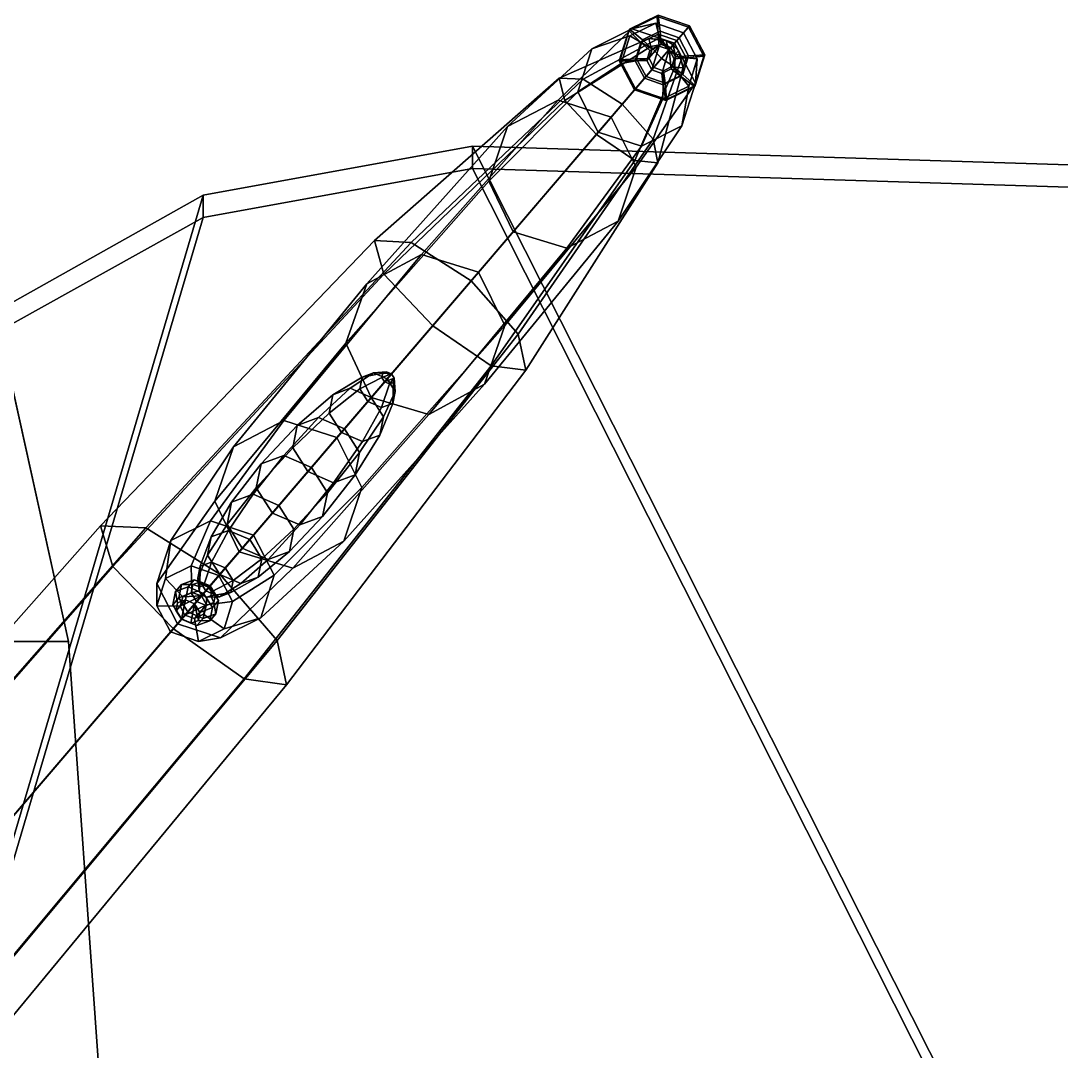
# Model space of a CAD drawing. Header units: metres. Extents: x -10 to 10, y -2.5 to 10.2.
# Drawn here: x 0.736 to 1.554, y -0.053 to 0.758 of the extents above; entities that cross this region are included whole.
import ezdxf

# ---------------------------------------------------------------- set-up
doc = ezdxf.new("R2010")
doc.units = ezdxf.units.M
for name, color, linetype in [('LEG$F', 19, 'CONTINUOUS'), ('THORAX', 15, 'CONTINUOUS'), ('WINGFRNT', 16, 'CONTINUOUS')]:
    doc.layers.add(name, color=color, linetype=linetype)

msp = doc.modelspace()

# ---------------------------------------------------------------- linework, layer by layer
at = {"layer": 'LEG$F', "color": 19}
for points in [[(1.2372, 0.762111, -0.792219), (1.21466, 0.751095, -0.793553), (1.21391, 0.75022, -0.771452), (1.23645, 0.761236, -0.770117)], [(1.23645, 0.761236, -0.770117), (1.21391, 0.75022, -0.771452), (1.22355, 0.740712, -0.754898), (1.23713, 0.747355, -0.754095)], [(1.23861, 0.749467, -0.811097), (1.22478, 0.742703, -0.811929), (1.21466, 0.751095, -0.793553), (1.2372, 0.762111, -0.792219)], [(1.26165, 0.753716, -0.791679), (1.2372, 0.762111, -0.792219), (1.23645, 0.761236, -0.770117), (1.26091, 0.752849, -0.769563)], [(1.26091, 0.752849, -0.769563), (1.23645, 0.761236, -0.770117), (1.23713, 0.747355, -0.754095), (1.25188, 0.742297, -0.753759)], [(1.2536, 0.744308, -0.810785), (1.23861, 0.749467, -0.811097), (1.2372, 0.762111, -0.792219), (1.26165, 0.753716, -0.791679)], [(1.18485, 0.735718, -0.975867), (1.21493, 0.745942, -0.864969), (1.23518, 0.755892, -0.863624), (1.21633, 0.751479, -0.972915)], [(1.21493, 0.745942, -0.864969), (1.23234, 0.735725, -0.820302), (1.23936, 0.73917, -0.819854), (1.23518, 0.755892, -0.863624)], [(1.21633, 0.751479, -0.972915), (1.23518, 0.755892, -0.863624), (1.25708, 0.748376, -0.863134), (1.25004, 0.74015, -0.971858)], [(1.23518, 0.755892, -0.863624), (1.23936, 0.73917, -0.819854), (1.24696, 0.736551, -0.819702), (1.25708, 0.748376, -0.863134)], [(1.26101, 0.73029, -0.811097), (1.2536, 0.744308, -0.810785), (1.26165, 0.753716, -0.791679), (1.27372, 0.73085, -0.79222)], [(1.27372, 0.73085, -0.79222), (1.26165, 0.753716, -0.791679), (1.26091, 0.752849, -0.769563), (1.27297, 0.729976, -0.770118)], [(1.11858, 0.674551, -1.1942), (1.18485, 0.735718, -0.975867), (1.21633, 0.751479, -0.972915), (1.15835, 0.695246, -1.18824)], [(1.15835, 0.695246, -1.18824), (1.21633, 0.751479, -0.972915), (1.25004, 0.74015, -0.971858), (1.20014, 0.681851, -1.18608)], [(1.17387, 0.701878, -0.979354), (1.20812, 0.724269, -0.866531), (1.21493, 0.745942, -0.864969), (1.18485, 0.735718, -0.975867)], [(1.21466, 0.751095, -0.793553), (1.20724, 0.727105, -0.794937), (1.20651, 0.726258, -0.772789), (1.21391, 0.75022, -0.771452)], [(1.21391, 0.75022, -0.771452), (1.20651, 0.726258, -0.772789), (1.21908, 0.726265, -0.755704), (1.22355, 0.740712, -0.754898)], [(1.22478, 0.742703, -0.811929), (1.22018, 0.727938, -0.812859), (1.20724, 0.727105, -0.794937), (1.21466, 0.751095, -0.793553)], [(1.20812, 0.724269, -0.866531), (1.22997, 0.728195, -0.820852), (1.23234, 0.735725, -0.820302), (1.21493, 0.745942, -0.864969)], [(1.23713, 0.747355, -0.754095), (1.22355, 0.740712, -0.754898), (1.23051, 0.734277, -0.74866), (1.23782, 0.737849, -0.748228)], [(1.23936, 0.73917, -0.819854), (1.23234, 0.735725, -0.820302), (1.22478, 0.742703, -0.811929), (1.23861, 0.749467, -0.811097)], [(1.25188, 0.742297, -0.753759), (1.23713, 0.747355, -0.754095), (1.23782, 0.737849, -0.748228), (1.24575, 0.73513, -0.748049)], [(1.24696, 0.736551, -0.819702), (1.23936, 0.73917, -0.819854), (1.23861, 0.749467, -0.811097), (1.2536, 0.744308, -0.810785)], [(1.25708, 0.748376, -0.863134), (1.24696, 0.736551, -0.819702), (1.25072, 0.729448, -0.819854), (1.26789, 0.727898, -0.863624)], [(1.25004, 0.74015, -0.971858), (1.25708, 0.748376, -0.863134), (1.26789, 0.727898, -0.863624), (1.26644, 0.708589, -0.972916)], [(1.27297, 0.729976, -0.770118), (1.26091, 0.752849, -0.769563), (1.25188, 0.742297, -0.753759), (1.25915, 0.728508, -0.754095)], [(1.23619, 0.743303, -0.778872), (1.17805, 0.711707, -0.80831), (1.15914, 0.712677, -0.775834), (1.22974, 0.743769, -0.767648)], [(1.22974, 0.743769, -0.767648), (1.15914, 0.712677, -0.775834), (1.16373, 0.694974, -0.743696), (1.23122, 0.737494, -0.756434)], [(1.23122, 0.737494, -0.756434), (1.16373, 0.694974, -0.743696), (1.18862, 0.668383, -0.730485), (1.23976, 0.728129, -0.75179)], [(1.24679, 0.736347, -0.783525), (1.20887, 0.692045, -0.821861), (1.17805, 0.711707, -0.80831), (1.23619, 0.743303, -0.778872)], [(1.20014, 0.681851, -1.18608), (1.25004, 0.74015, -0.971858), (1.26644, 0.708589, -0.972916), (1.21982, 0.642635, -1.18825)], [(1.22355, 0.740712, -0.754898), (1.21908, 0.726265, -0.755704), (1.22811, 0.726507, -0.749094), (1.23051, 0.734277, -0.74866)], [(1.23234, 0.735725, -0.820302), (1.22997, 0.728195, -0.820852), (1.22018, 0.727938, -0.812859), (1.22478, 0.742703, -0.811929)], [(1.23051, 0.734277, -0.74866), (1.22811, 0.726507, -0.749094), (1.23782, 0.737849, -0.748228)], [(1.23202, 0.719091, -0.749272), (1.23782, 0.737849, -0.748228), (1.22811, 0.726507, -0.749094)], [(1.23619, 0.743303, -0.778872), (1.22974, 0.743769, -0.767648), (1.24028, 0.74246, -0.76594), (1.24351, 0.742219, -0.771571)], [(1.22974, 0.743769, -0.767648), (1.23122, 0.737494, -0.756434), (1.24101, 0.739303, -0.760312), (1.24028, 0.74246, -0.76594)], [(1.23122, 0.737494, -0.756434), (1.23976, 0.728129, -0.75179), (1.24529, 0.734597, -0.75798), (1.24101, 0.739303, -0.760312)], [(1.23782, 0.737849, -0.748228), (1.23202, 0.719091, -0.749272), (1.23995, 0.716373, -0.749094), (1.24575, 0.73513, -0.748049)], [(1.24679, 0.736347, -0.783525), (1.23619, 0.743303, -0.778872), (1.24351, 0.742219, -0.771571), (1.24882, 0.738719, -0.773901)], [(1.24101, 0.739303, -0.760312), (1.24529, 0.734597, -0.75798), (1.24028, 0.74246, -0.76594)], [(1.24529, 0.734597, -0.75798), (1.24351, 0.742219, -0.771571), (1.24028, 0.74246, -0.76594)], [(1.2506, 0.731099, -0.760312), (1.24882, 0.738719, -0.773901), (1.24351, 0.742219, -0.771571), (1.24529, 0.734597, -0.75798)], [(1.25915, 0.728508, -0.754095), (1.25188, 0.742297, -0.753759), (1.24575, 0.73513, -0.748049), (1.24966, 0.727713, -0.748228)], [(1.2553, 0.726952, -0.778872), (1.24679, 0.736347, -0.783525), (1.24882, 0.738719, -0.773901), (1.2531, 0.734015, -0.771571)], [(1.25072, 0.729448, -0.819854), (1.24696, 0.736551, -0.819702), (1.2536, 0.744308, -0.810785), (1.26101, 0.73029, -0.811097)], [(1.24882, 0.738719, -0.773901), (1.2506, 0.731099, -0.760312), (1.2531, 0.734015, -0.771571)], [(1.10377, 0.63147, -1.20118), (1.17387, 0.701878, -0.979354), (1.18485, 0.735718, -0.975867), (1.11858, 0.674551, -1.1942)], [(1.2553, 0.726952, -0.778872), (1.23306, 0.664626, -0.808311), (1.20887, 0.692045, -0.821861), (1.24679, 0.736347, -0.783525)], [(1.23976, 0.728129, -0.75179), (1.25032, 0.721143, -0.756435), (1.2506, 0.731099, -0.760312), (1.24529, 0.734597, -0.75798)], [(1.24575, 0.73513, -0.748049), (1.23995, 0.716373, -0.749094), (1.24726, 0.719944, -0.748661)], [(1.24966, 0.727713, -0.748228), (1.24575, 0.73513, -0.748049), (1.24726, 0.719944, -0.748661)], [(1.25469, 0.714058, -0.754898), (1.25915, 0.728508, -0.754095), (1.24966, 0.727713, -0.748228), (1.24726, 0.719944, -0.748661)], [(1.2484, 0.721975, -0.820302), (1.25072, 0.729448, -0.819854), (1.26101, 0.73029, -0.811097), (1.25646, 0.715583, -0.81193)], [(1.26789, 0.727898, -0.863624), (1.25072, 0.729448, -0.819854), (1.2484, 0.721975, -0.820302), (1.26119, 0.706352, -0.86497)], [(1.25032, 0.721143, -0.756435), (1.25675, 0.720645, -0.767648), (1.25383, 0.730857, -0.765941), (1.2506, 0.731099, -0.760312)], [(1.25383, 0.730857, -0.765941), (1.2531, 0.734015, -0.771571), (1.2506, 0.731099, -0.760312)], [(1.25675, 0.720645, -0.767648), (1.2553, 0.726952, -0.778872), (1.2531, 0.734015, -0.771571), (1.25383, 0.730857, -0.765941)], [(1.26557, 0.70601, -0.771453), (1.27297, 0.729976, -0.770118), (1.25915, 0.728508, -0.754095), (1.25469, 0.714058, -0.754898)], [(1.25646, 0.715583, -0.81193), (1.26101, 0.73029, -0.811097), (1.27372, 0.73085, -0.79222), (1.26632, 0.706885, -0.793555)], [(1.26632, 0.706885, -0.793555), (1.27372, 0.73085, -0.79222), (1.27297, 0.729976, -0.770118), (1.26557, 0.70601, -0.771453)], [(1.19, 0.670005, -0.980954), (1.21881, 0.703661, -0.867238), (1.20812, 0.724269, -0.866531), (1.17387, 0.701878, -0.979354)], [(1.23976, 0.728129, -0.75179), (1.18862, 0.668383, -0.730485), (1.21874, 0.647894, -0.743698), (1.25032, 0.721143, -0.756435)], [(1.20724, 0.727105, -0.794937), (1.21928, 0.704209, -0.795525), (1.21857, 0.703382, -0.773341), (1.20651, 0.726258, -0.772789)], [(1.20651, 0.726258, -0.772789), (1.21857, 0.703382, -0.773341), (1.22635, 0.712473, -0.756037), (1.21908, 0.726265, -0.755704)], [(1.22018, 0.727938, -0.812859), (1.22755, 0.713865, -0.813275), (1.21928, 0.704209, -0.795525), (1.20724, 0.727105, -0.794937)], [(1.21881, 0.703661, -0.867238), (1.23368, 0.721033, -0.821107), (1.22997, 0.728195, -0.820852), (1.20812, 0.724269, -0.866531)], [(1.25032, 0.721143, -0.756435), (1.21874, 0.647894, -0.743698), (1.23694, 0.646095, -0.775836), (1.25675, 0.720645, -0.767648)], [(1.24082, 0.696275, -0.866531), (1.24133, 0.718473, -0.820853), (1.23368, 0.721033, -0.821107), (1.21881, 0.703661, -0.867238)], [(1.21908, 0.726265, -0.755704), (1.22635, 0.712473, -0.756037), (1.23202, 0.719091, -0.749272), (1.22811, 0.726507, -0.749094)], [(1.22997, 0.728195, -0.820852), (1.23368, 0.721033, -0.821107), (1.22755, 0.713865, -0.813275), (1.22018, 0.727938, -0.812859)], [(1.23368, 0.721033, -0.821107), (1.24133, 0.718473, -0.820853), (1.24259, 0.708762, -0.81286), (1.22755, 0.713865, -0.813275)], [(1.25675, 0.720645, -0.767648), (1.23694, 0.646095, -0.775836), (1.23306, 0.664626, -0.808311), (1.2553, 0.726952, -0.778872)], [(1.26119, 0.706352, -0.86497), (1.2484, 0.721975, -0.820302), (1.24133, 0.718473, -0.820853), (1.24082, 0.696275, -0.866531)], [(1.24133, 0.718473, -0.820853), (1.2484, 0.721975, -0.820302), (1.25646, 0.715583, -0.81193), (1.24259, 0.708762, -0.81286)], [(1.26644, 0.708589, -0.972916), (1.26789, 0.727898, -0.863624), (1.26119, 0.706352, -0.86497), (1.25572, 0.675063, -0.975869)], [(1.17805, 0.711707, -0.80831), (1.04267, 0.583159, -0.823887), (1.01385, 0.584821, -0.774644), (1.15914, 0.712677, -0.775834)], [(1.15914, 0.712677, -0.775834), (1.01385, 0.584821, -0.774644), (1.02135, 0.558239, -0.725613), (1.16373, 0.694974, -0.743696)], [(1.21857, 0.703382, -0.773341), (1.24304, 0.694997, -0.77279), (1.2411, 0.707418, -0.755704), (1.22635, 0.712473, -0.756037)], [(1.22755, 0.713865, -0.813275), (1.24259, 0.708762, -0.81286), (1.24376, 0.695844, -0.794938), (1.21928, 0.704209, -0.795525)], [(1.22635, 0.712473, -0.756037), (1.2411, 0.707418, -0.755704), (1.23995, 0.716373, -0.749094), (1.23202, 0.719091, -0.749272)], [(1.2411, 0.707418, -0.755704), (1.25469, 0.714058, -0.754898), (1.24726, 0.719944, -0.748661), (1.23995, 0.716373, -0.749094)], [(1.24304, 0.694997, -0.77279), (1.26557, 0.70601, -0.771453), (1.25469, 0.714058, -0.754898), (1.2411, 0.707418, -0.755704)], [(1.24259, 0.708762, -0.81286), (1.25646, 0.715583, -0.81193), (1.26632, 0.706885, -0.793555), (1.24376, 0.695844, -0.794938)], [(1.20887, 0.692045, -0.821861), (1.08995, 0.553104, -0.844374), (1.04267, 0.583159, -0.823887), (1.17805, 0.711707, -0.80831)], [(1.21982, 0.642635, -1.18825), (1.26644, 0.708589, -0.972916), (1.25572, 0.675063, -0.975869), (1.20552, 0.600147, -1.19421)], [(1.21928, 0.704209, -0.795525), (1.24376, 0.695844, -0.794938), (1.24304, 0.694997, -0.77279), (1.21857, 0.703382, -0.773341)], [(1.25572, 0.675063, -0.975869), (1.26119, 0.706352, -0.86497), (1.24082, 0.696275, -0.866531), (1.22398, 0.658988, -0.979355)], [(1.24376, 0.695844, -0.794938), (1.26632, 0.706885, -0.793555), (1.26557, 0.70601, -0.771453), (1.24304, 0.694997, -0.77279)], [(1.12295, 0.591661, -1.20437), (1.19, 0.670005, -0.980954), (1.17387, 0.701878, -0.979354), (1.10377, 0.63147, -1.20118)], [(1.22398, 0.658988, -0.979355), (1.24082, 0.696275, -0.866531), (1.21881, 0.703661, -0.867238), (1.19, 0.670005, -0.980954)], [(1.0079, 0.550885, -1.52621), (1.11858, 0.674551, -1.1942), (1.15835, 0.695246, -1.18824), (1.05103, 0.573846, -1.51825)], [(1.16373, 0.694974, -0.743696), (1.02135, 0.558239, -0.725613), (1.05976, 0.51782, -0.705355), (1.18862, 0.668383, -0.730485)], [(1.05103, 0.573846, -1.51825), (1.15835, 0.695246, -1.18824), (1.20014, 0.681851, -1.18608), (1.0958, 0.559944, -1.51534)], [(1.23306, 0.664626, -0.808311), (1.12695, 0.511028, -0.823889), (1.08995, 0.553104, -0.844374), (1.20887, 0.692045, -0.821861)], [(1.0958, 0.559944, -1.51534), (1.20014, 0.681851, -1.18608), (1.21982, 0.642635, -1.18825), (1.11644, 0.517858, -1.51825)], [(0.99125, 0.504004, -1.53541), (1.10377, 0.63147, -1.20118), (1.11858, 0.674551, -1.1942), (1.0079, 0.550885, -1.52621)], [(1.20552, 0.600147, -1.19421), (1.25572, 0.675063, -0.975869), (1.22398, 0.658988, -0.979355), (1.16524, 0.578858, -1.20118)], [(1.18862, 0.668383, -0.730485), (1.05976, 0.51782, -0.705355), (1.10562, 0.486108, -0.725615), (1.21874, 0.647894, -0.743698)], [(1.16524, 0.578858, -1.20118), (1.22398, 0.658988, -0.979355), (1.19, 0.670005, -0.980954), (1.12295, 0.591661, -1.20437)], [(1.23694, 0.646095, -0.775836), (1.13304, 0.482812, -0.774646), (1.12695, 0.511028, -0.823889), (1.23306, 0.664626, -0.808311)], [(1.21874, 0.647894, -0.743698), (1.10562, 0.486108, -0.725615), (1.13304, 0.482812, -0.774646), (1.23694, 0.646095, -0.775836)], [(1.11644, 0.517858, -1.51825), (1.21982, 0.642635, -1.18825), (1.20552, 0.600147, -1.19421), (1.10041, 0.471705, -1.52621)], [(1.01127, 0.46119, -1.53958), (1.12295, 0.591661, -1.20437), (1.10377, 0.63147, -1.20118), (0.99125, 0.504004, -1.53541)], [(1.10041, 0.471705, -1.52621), (1.20552, 0.600147, -1.19421), (1.16524, 0.578858, -1.20118), (1.05667, 0.448016, -1.53541)], [(1.05667, 0.448016, -1.53541), (1.16524, 0.578858, -1.20118), (1.12295, 0.591661, -1.20437), (1.01127, 0.46119, -1.53958)], [(1.04267, 0.583159, -0.823887), (0.83401, 0.358694, -0.840456), (0.798369, 0.36039, -0.779982), (1.01385, 0.584821, -0.774644)], [(1.01385, 0.584821, -0.774644), (0.798369, 0.36039, -0.779982), (0.808079, 0.328392, -0.720177), (1.02135, 0.558239, -0.725613)], [(1.08995, 0.553104, -0.844374), (0.892345, 0.322215, -0.865705), (0.83401, 0.358694, -0.840456), (1.04267, 0.583159, -0.823887)], [(0.902902, 0.422564, -1.85801), (1.0079, 0.550885, -1.52621), (1.05103, 0.573846, -1.51825), (0.942606, 0.443183, -1.85218)], [(0.942606, 0.443183, -1.85218), (1.05103, 0.573846, -1.51825), (1.0958, 0.559944, -1.51534), (0.984374, 0.429767, -1.85005)], [(1.02135, 0.558239, -0.725613), (0.808079, 0.328392, -0.720177), (0.855676, 0.279367, -0.695605), (1.05976, 0.51782, -0.705355)], [(0.984374, 0.429767, -1.85005), (1.0958, 0.559944, -1.51534), (1.11644, 0.517858, -1.51825), (1.00408, 0.390571, -1.85218)], [(0.888216, 0.379633, -1.86472), (0.99125, 0.504004, -1.53541), (1.0079, 0.550885, -1.52621), (0.902902, 0.422564, -1.85801)], [(1.12695, 0.511028, -0.823889), (0.937393, 0.270211, -0.840458), (0.892345, 0.322215, -0.865705), (1.08995, 0.553104, -0.844374)], [(1.05976, 0.51782, -0.705355), (0.855676, 0.279367, -0.695605), (0.911462, 0.23991, -0.720179), (1.10562, 0.486108, -0.725615)], [(1.00408, 0.390571, -1.85218), (1.11644, 0.517858, -1.51825), (1.10041, 0.471705, -1.52621), (0.989836, 0.348159, -1.85801)], [(1.13304, 0.482812, -0.774646), (0.944574, 0.235258, -0.779985), (0.937393, 0.270211, -0.840458), (1.12695, 0.511028, -0.823889)], [(0.907474, 0.339917, -1.86775), (1.01127, 0.46119, -1.53958), (0.99125, 0.504004, -1.53541), (0.888216, 0.379633, -1.86472)], [(1.10562, 0.486108, -0.725615), (0.911462, 0.23991, -0.720179), (0.944574, 0.235258, -0.779985), (1.13304, 0.482812, -0.774646)], [(1.00229, 0.468031, -2.46137), (0.978211, 0.44911, -2.43979), (0.9811, 0.463473, -2.42932), (1.00418, 0.477408, -2.45453)], [(1.00418, 0.477408, -2.45453), (0.9811, 0.463473, -2.42932), (0.994859, 0.468561, -2.41882), (1.01316, 0.480726, -2.44768)], [(1.01316, 0.480726, -2.44768), (0.994859, 0.468561, -2.41882), (1.01142, 0.461381, -2.41446), (1.02396, 0.476038, -2.44485)], [(1.01971, 0.477082, -2.47146), (1.00229, 0.468031, -2.46137), (1.00418, 0.477408, -2.45453), (1.02036, 0.480338, -2.46908)], [(1.0219, 0.473626, -2.47244), (1.0086, 0.458086, -2.4642), (1.00229, 0.468031, -2.46137), (1.01971, 0.477082, -2.47146)], [(1.02036, 0.480338, -2.46908), (1.00418, 0.477408, -2.45453), (1.01316, 0.480726, -2.44768), (1.02348, 0.48149, -2.46671)], [(1.02396, 0.476038, -2.44485), (1.01142, 0.461381, -2.41446), (1.02107, 0.446128, -2.41882), (1.03026, 0.466084, -2.44768)], [(1.02348, 0.48149, -2.46671), (1.01316, 0.480726, -2.44768), (1.02396, 0.476038, -2.44485), (1.02723, 0.479861, -2.46572)], [(1.02723, 0.479861, -2.46572), (1.01971, 0.477082, -2.47146), (1.02036, 0.480338, -2.46908)], [(1.02942, 0.476405, -2.46671), (1.0219, 0.473626, -2.47244), (1.01971, 0.477082, -2.47146), (1.02723, 0.479861, -2.46572)], [(1.02348, 0.48149, -2.46671), (1.02723, 0.479861, -2.46572), (1.02036, 0.480338, -2.46908)], [(1.0219, 0.473626, -2.47244), (1.02942, 0.476405, -2.46671), (1.02565, 0.471997, -2.47146)], [(1.02723, 0.479861, -2.46572), (1.02396, 0.476038, -2.44485), (1.03026, 0.466084, -2.44768), (1.02942, 0.476405, -2.46671)], [(1.02877, 0.473146, -2.46908), (1.02565, 0.471997, -2.47146), (1.02942, 0.476405, -2.46671)], [(1.02942, 0.476405, -2.46671), (1.03026, 0.466084, -2.44768), (1.02837, 0.456701, -2.45453), (1.02877, 0.473146, -2.46908)], [(0.989836, 0.348159, -1.85801), (1.10041, 0.471705, -1.52621), (1.05667, 0.448016, -1.53541), (0.949687, 0.327021, -1.86472)], [(0.9811, 0.463473, -2.42932), (0.953123, 0.439289, -2.39807), (0.970003, 0.445531, -2.38519), (0.994859, 0.468561, -2.41882)], [(0.994859, 0.468561, -2.41882), (0.970003, 0.445531, -2.38519), (0.99032, 0.436727, -2.37984), (1.01142, 0.461381, -2.41446)], [(1.0086, 0.458086, -2.4642), (0.987876, 0.433873, -2.44412), (0.978211, 0.44911, -2.43979), (1.00229, 0.468031, -2.46137)], [(1.02565, 0.471997, -2.47146), (1.0194, 0.453389, -2.46137), (1.0086, 0.458086, -2.4642), (1.0219, 0.473626, -2.47244)], [(1.02877, 0.473146, -2.46908), (1.02837, 0.456701, -2.45453), (1.0194, 0.453389, -2.46137), (1.02565, 0.471997, -2.47146)], [(0.949687, 0.327021, -1.86472), (1.05667, 0.448016, -1.53541), (1.01127, 0.46119, -1.53958), (0.907474, 0.339917, -1.86775)], [(0.978211, 0.44911, -2.43979), (0.949583, 0.421673, -2.41091), (0.953123, 0.439289, -2.39807), (0.9811, 0.463473, -2.42932)], [(1.01142, 0.461381, -2.41446), (0.99032, 0.436727, -2.37984), (1.00215, 0.418013, -2.38519), (1.02107, 0.446128, -2.41882)], [(1.03026, 0.466084, -2.44768), (1.02107, 0.446128, -2.41882), (1.01817, 0.431748, -2.42932), (1.02837, 0.456701, -2.45453)], [(1.0194, 0.453389, -2.46137), (1.00442, 0.426677, -2.4398), (0.987876, 0.433873, -2.44412), (1.0086, 0.458086, -2.4642)], [(1.02837, 0.456701, -2.45453), (1.01817, 0.431748, -2.42932), (1.00442, 0.426677, -2.4398), (1.0194, 0.453389, -2.46137)], [(0.853575, 0.348676, -2.07457), (0.902902, 0.422564, -1.85801), (0.942606, 0.443183, -1.85218), (0.884959, 0.364335, -2.0718)], [(0.884959, 0.364335, -2.0718), (0.942606, 0.443183, -1.85218), (0.984374, 0.429767, -1.85005), (0.918653, 0.352983, -2.07078)], [(0.953123, 0.439289, -2.39807), (0.924724, 0.40906, -2.36234), (0.942685, 0.4157, -2.34864), (0.970003, 0.445531, -2.38519)], [(0.970003, 0.445531, -2.38519), (0.942685, 0.4157, -2.34864), (0.964302, 0.406327, -2.34296), (0.99032, 0.436727, -2.37984)], [(0.987876, 0.433873, -2.44412), (0.96144, 0.402984, -2.41622), (0.949583, 0.421673, -2.41091), (0.978211, 0.44911, -2.43979)], [(1.02107, 0.446128, -2.41882), (1.00215, 0.418013, -2.38519), (0.998594, 0.400373, -2.39807), (1.01817, 0.431748, -2.42932)], [(0.949583, 0.421673, -2.41091), (0.920951, 0.390307, -2.37602), (0.924724, 0.40906, -2.36234), (0.953123, 0.439289, -2.39807)], [(1.00442, 0.426677, -2.4398), (0.981735, 0.394155, -2.41091), (0.96144, 0.402984, -2.41622), (0.987876, 0.433873, -2.44412)], [(0.99032, 0.436727, -2.37984), (0.964302, 0.406327, -2.34296), (0.9769, 0.386416, -2.34864), (1.00215, 0.418013, -2.38519)], [(0.918653, 0.352983, -2.07078), (0.984374, 0.429767, -1.85005), (1.00408, 0.390571, -1.85218), (0.935071, 0.321445, -2.0718)], [(1.01817, 0.431748, -2.42932), (0.998594, 0.400373, -2.39807), (0.981735, 0.394155, -2.41091), (1.00442, 0.426677, -2.4398)], [(0.842751, 0.315021, -2.07774), (0.888216, 0.379633, -1.86472), (0.902902, 0.422564, -1.85801), (0.853575, 0.348676, -2.07457)], [(0.96144, 0.402984, -2.41622), (0.933568, 0.370418, -2.38167), (0.920951, 0.390307, -2.37602), (0.949583, 0.421673, -2.41091)], [(1.00215, 0.418013, -2.38519), (0.9769, 0.386416, -2.34864), (0.973113, 0.367646, -2.36234), (0.998594, 0.400373, -2.39807)], [(0.924724, 0.40906, -2.36234), (0.901557, 0.379037, -2.32197), (0.918428, 0.38527, -2.3091), (0.942685, 0.4157, -2.34864)], [(0.942685, 0.4157, -2.34864), (0.918428, 0.38527, -2.3091), (0.938733, 0.37645, -2.30378), (0.964302, 0.406327, -2.34296)], [(0.920951, 0.390307, -2.37602), (0.898005, 0.361407, -2.33483), (0.901557, 0.379037, -2.32197), (0.924724, 0.40906, -2.36234)], [(0.981735, 0.394155, -2.41091), (0.955167, 0.361023, -2.37602), (0.933568, 0.370418, -2.38167), (0.96144, 0.402984, -2.41622)], [(0.964302, 0.406327, -2.34296), (0.938733, 0.37645, -2.30378), (0.950581, 0.357751, -2.3091), (0.9769, 0.386416, -2.34864)], [(0.998594, 0.400373, -2.39807), (0.973113, 0.367646, -2.36234), (0.955167, 0.361023, -2.37602), (0.981735, 0.394155, -2.41091)], [(0.901557, 0.379037, -2.32197), (0.885429, 0.351688, -2.2838), (0.899181, 0.356766, -2.27331), (0.918428, 0.38527, -2.3091)], [(0.933568, 0.370418, -2.38167), (0.909851, 0.342706, -2.34016), (0.898005, 0.361407, -2.33483), (0.920951, 0.390307, -2.37602)], [(0.918428, 0.38527, -2.3091), (0.899181, 0.356766, -2.27331), (0.915733, 0.349577, -2.26897), (0.938733, 0.37645, -2.30378)], [(0.935071, 0.321445, -2.0718), (1.00408, 0.390571, -1.85218), (0.989836, 0.348159, -1.85801), (0.924445, 0.288021, -2.07457)], [(0.9769, 0.386416, -2.34864), (0.950581, 0.357751, -2.3091), (0.947027, 0.34012, -2.32197), (0.973113, 0.367646, -2.36234)], [(0.858973, 0.283252, -2.07916), (0.907474, 0.339917, -1.86775), (0.888216, 0.379633, -1.86472), (0.842751, 0.315021, -2.07774)], [(0.898005, 0.361407, -2.33483), (0.882535, 0.337317, -2.29428), (0.885429, 0.351688, -2.2838), (0.901557, 0.379037, -2.32197)], [(0.955167, 0.361023, -2.37602), (0.930157, 0.33389, -2.33483), (0.909851, 0.342706, -2.34016), (0.933568, 0.370418, -2.38167)], [(0.938733, 0.37645, -2.30378), (0.915733, 0.349577, -2.26897), (0.925392, 0.334333, -2.27331), (0.950581, 0.357751, -2.3091)], [(0.83401, 0.358694, -0.840456), (0.595219, 0.086405, -0.875011), (0.556468, 0.08725, -0.809727), (0.798369, 0.36039, -0.779982)], [(0.798369, 0.36039, -0.779982), (0.556468, 0.08725, -0.809727), (0.565111, 0.051223, -0.744055), (0.808079, 0.328392, -0.720177)], [(0.849398, 0.318887, -2.18289), (0.853575, 0.348676, -2.07457), (0.884959, 0.364335, -2.0718), (0.869605, 0.328784, -2.18164)], [(0.869605, 0.328784, -2.18164), (0.884959, 0.364335, -2.0718), (0.918653, 0.352983, -2.07078), (0.89151, 0.321273, -2.18115)], [(0.909851, 0.342706, -2.34016), (0.89219, 0.322069, -2.29862), (0.882535, 0.337317, -2.29428), (0.898005, 0.361407, -2.33483)], [(0.973113, 0.367646, -2.36234), (0.947027, 0.34012, -2.32197), (0.930157, 0.33389, -2.33483), (0.955167, 0.361023, -2.37602)], [(0.892345, 0.322215, -0.865705), (0.657388, 0.047691, -0.901943), (0.595219, 0.086405, -0.875011), (0.83401, 0.358694, -0.840456)], [(0.885429, 0.351688, -2.2838), (0.876775, 0.328546, -2.25546), (0.885752, 0.331862, -2.24862), (0.899181, 0.356766, -2.27331)], [(0.899181, 0.356766, -2.27331), (0.885752, 0.331862, -2.24862), (0.896556, 0.32717, -2.24579), (0.915733, 0.349577, -2.26897)], [(0.89151, 0.321273, -2.18115), (0.918653, 0.352983, -2.07078), (0.935071, 0.321445, -2.0718), (0.902313, 0.300789, -2.18164)], [(0.950581, 0.357751, -2.3091), (0.925392, 0.334333, -2.27331), (0.922497, 0.319963, -2.2838), (0.947027, 0.34012, -2.32197)], [(0.842696, 0.297342, -2.18424), (0.842751, 0.315021, -2.07774), (0.853575, 0.348676, -2.07457), (0.849398, 0.318887, -2.18289)], [(0.882535, 0.337317, -2.29428), (0.874885, 0.319165, -2.26231), (0.876775, 0.328546, -2.25546), (0.885429, 0.351688, -2.2838)], [(0.924445, 0.288021, -2.07457), (0.989836, 0.348159, -1.85801), (0.949687, 0.327021, -1.86472), (0.892864, 0.272131, -2.07774)], [(0.915733, 0.349577, -2.26897), (0.896556, 0.32717, -2.24579), (0.902861, 0.31722, -2.24862), (0.925392, 0.334333, -2.27331)], [(0.892864, 0.272131, -2.07774), (0.949687, 0.327021, -1.86472), (0.907474, 0.339917, -1.86775), (0.858973, 0.283252, -2.07916)], [(0.89219, 0.322069, -2.29862), (0.881191, 0.309217, -2.26514), (0.874885, 0.319165, -2.26231), (0.882535, 0.337317, -2.29428)], [(0.930157, 0.33389, -2.33483), (0.908745, 0.314884, -2.29428), (0.89219, 0.322069, -2.29862), (0.909851, 0.342706, -2.34016)], [(0.947027, 0.34012, -2.32197), (0.922497, 0.319963, -2.2838), (0.908745, 0.314884, -2.29428), (0.930157, 0.33389, -2.33483)], [(0.808079, 0.328392, -0.720177), (0.565111, 0.051223, -0.744055), (0.614805, -0.002068, -0.716737), (0.855676, 0.279367, -0.695605)], [(0.863261, 0.304527, -2.22538), (0.849398, 0.318887, -2.18289), (0.869605, 0.328784, -2.18164), (0.87027, 0.307954, -2.22497)], [(0.87027, 0.307954, -2.22497), (0.869605, 0.328784, -2.18164), (0.89151, 0.321273, -2.18115), (0.877877, 0.305344, -2.2248)], [(0.874885, 0.319165, -2.26231), (0.875986, 0.30915, -2.24277), (0.876642, 0.312406, -2.24039), (0.876775, 0.328546, -2.25546)], [(0.876775, 0.328546, -2.25546), (0.876642, 0.312406, -2.24039), (0.879761, 0.31356, -2.23801), (0.885752, 0.331862, -2.24862)], [(0.885752, 0.331862, -2.24862), (0.879761, 0.31356, -2.23801), (0.883512, 0.311928, -2.23703), (0.896556, 0.32717, -2.24579)], [(0.925392, 0.334333, -2.27331), (0.902861, 0.31722, -2.24862), (0.90097, 0.307839, -2.25546), (0.922497, 0.319963, -2.2838)], [(0.937393, 0.270211, -0.840458), (0.705237, -0.007756, -0.875013), (0.657388, 0.047691, -0.901943), (0.892345, 0.322215, -0.865705)], [(0.877877, 0.305344, -2.2248), (0.89151, 0.321273, -2.18115), (0.902313, 0.300789, -2.18164), (0.88163, 0.298231, -2.22497)], [(0.908745, 0.314884, -2.29428), (0.891992, 0.304523, -2.26231), (0.881191, 0.309217, -2.26514), (0.89219, 0.322069, -2.29862)], [(0.896556, 0.32717, -2.24579), (0.883512, 0.311928, -2.23703), (0.885703, 0.308475, -2.23801), (0.902861, 0.31722, -2.24862)], [(0.922497, 0.319963, -2.2838), (0.90097, 0.307839, -2.25546), (0.891992, 0.304523, -2.26231), (0.908745, 0.314884, -2.29428)], [(0.902313, 0.300789, -2.18164), (0.935071, 0.321445, -2.0718), (0.924445, 0.288021, -2.07457), (0.895655, 0.279297, -2.18289)], [(0.860959, 0.297075, -2.2258), (0.842696, 0.297342, -2.18424), (0.849398, 0.318887, -2.18289), (0.863261, 0.304527, -2.22538)], [(0.853453, 0.276805, -2.18482), (0.858973, 0.283252, -2.07916), (0.842751, 0.315021, -2.07774), (0.842696, 0.297342, -2.18424)], [(0.862016, 0.314158, -2.2304), (0.859906, 0.303683, -2.23804), (0.85517, 0.298149, -2.22915), (0.85728, 0.308624, -2.22151)], [(0.872041, 0.317863, -2.22276), (0.862016, 0.314158, -2.2304), (0.85728, 0.308624, -2.22151), (0.867304, 0.312326, -2.21387)], [(0.867304, 0.312326, -2.21387), (0.85728, 0.308624, -2.22151), (0.859071, 0.299858, -2.2148), (0.865114, 0.30209, -2.21019)], [(0.87098, 0.31406, -2.23742), (0.869684, 0.307633, -2.24211), (0.859906, 0.303683, -2.23804), (0.862016, 0.314158, -2.2304)], [(0.877128, 0.316331, -2.23273), (0.87098, 0.31406, -2.23742), (0.862016, 0.314158, -2.2304), (0.872041, 0.317863, -2.22276)], [(0.879367, 0.307086, -2.2107), (0.867304, 0.312326, -2.21387), (0.865114, 0.30209, -2.21019), (0.872387, 0.298929, -2.20828)], [(0.884106, 0.312622, -2.21959), (0.872041, 0.317863, -2.22276), (0.867304, 0.312326, -2.21387), (0.879367, 0.307086, -2.2107)], [(0.876642, 0.312406, -2.24039), (0.875986, 0.30915, -2.24277), (0.869684, 0.307633, -2.24211), (0.87098, 0.31406, -2.23742)], [(0.879761, 0.31356, -2.23801), (0.876642, 0.312406, -2.24039), (0.87098, 0.31406, -2.23742), (0.877128, 0.316331, -2.23273)], [(0.884528, 0.313116, -2.23079), (0.877128, 0.316331, -2.23273), (0.872041, 0.317863, -2.22276), (0.884106, 0.312622, -2.21959)], [(0.881191, 0.309217, -2.26514), (0.878176, 0.305694, -2.24375), (0.875986, 0.30915, -2.24277), (0.874885, 0.319165, -2.26231)], [(0.883512, 0.311928, -2.23703), (0.879761, 0.31356, -2.23801), (0.877128, 0.316331, -2.23273), (0.884528, 0.313116, -2.23079)], [(0.891146, 0.301512, -2.22276), (0.884106, 0.312622, -2.21959), (0.879367, 0.307086, -2.2107), (0.886408, 0.295975, -2.21387)], [(0.885703, 0.308475, -2.23801), (0.883512, 0.311928, -2.23703), (0.884528, 0.313116, -2.23079), (0.888847, 0.306301, -2.23273)], [(0.888847, 0.306301, -2.23273), (0.884528, 0.313116, -2.23079), (0.884106, 0.312622, -2.21959), (0.891146, 0.301512, -2.22276)], [(0.902861, 0.31722, -2.24862), (0.885703, 0.308475, -2.23801), (0.885044, 0.305214, -2.24039), (0.90097, 0.307839, -2.25546)], [(0.85728, 0.308624, -2.22151), (0.85517, 0.298149, -2.22915), (0.8578, 0.293543, -2.21941), (0.859071, 0.299858, -2.2148)], [(0.859906, 0.303683, -2.23804), (0.866946, 0.292573, -2.24121), (0.86221, 0.287039, -2.23232), (0.85517, 0.298149, -2.22915)], [(0.869684, 0.307633, -2.24211), (0.874003, 0.300818, -2.24405), (0.866946, 0.292573, -2.24121), (0.859906, 0.303683, -2.23804)], [(0.88163, 0.298231, -2.22497), (0.86471, 0.28996, -2.22597), (0.860959, 0.297075, -2.2258), (0.877877, 0.305344, -2.2248)], [(0.877877, 0.305344, -2.2248), (0.860959, 0.297075, -2.2258), (0.863261, 0.304527, -2.22538)], [(0.87027, 0.307954, -2.22497), (0.877877, 0.305344, -2.2248), (0.863261, 0.304527, -2.22538)], [(0.875986, 0.30915, -2.24277), (0.878176, 0.305694, -2.24375), (0.874003, 0.300818, -2.24405), (0.869684, 0.307633, -2.24211)], [(0.886408, 0.295975, -2.21387), (0.879367, 0.307086, -2.2107), (0.872387, 0.298929, -2.20828), (0.876632, 0.292232, -2.21019)], [(0.878176, 0.305694, -2.24375), (0.881928, 0.304064, -2.24277), (0.881403, 0.297603, -2.24211), (0.874003, 0.300818, -2.24405)], [(0.891992, 0.304523, -2.26231), (0.881928, 0.304064, -2.24277), (0.878176, 0.305694, -2.24375), (0.881191, 0.309217, -2.26514)], [(0.881928, 0.304064, -2.24277), (0.885044, 0.305214, -2.24039), (0.887553, 0.299876, -2.23742), (0.881403, 0.297603, -2.24211)], [(0.90097, 0.307839, -2.25546), (0.885044, 0.305214, -2.24039), (0.881928, 0.304064, -2.24277), (0.891992, 0.304523, -2.26231)], [(0.885044, 0.305214, -2.24039), (0.885703, 0.308475, -2.23801), (0.888847, 0.306301, -2.23273), (0.887553, 0.299876, -2.23742)], [(0.887553, 0.299876, -2.23742), (0.888847, 0.306301, -2.23273), (0.891146, 0.301512, -2.22276), (0.889034, 0.291034, -2.2304)], [(0.86471, 0.28996, -2.22597), (0.853453, 0.276805, -2.18482), (0.842696, 0.297342, -2.18424), (0.860959, 0.297075, -2.2258)], [(0.85517, 0.298149, -2.22915), (0.86221, 0.287039, -2.23232), (0.862041, 0.286841, -2.22131), (0.8578, 0.293543, -2.21941)], [(0.859071, 0.299858, -2.2148), (0.8578, 0.293543, -2.21941), (0.865114, 0.30209, -2.21019)], [(0.862041, 0.286841, -2.22131), (0.865114, 0.30209, -2.21019), (0.8578, 0.293543, -2.21941)], [(0.865114, 0.30209, -2.21019), (0.862041, 0.286841, -2.22131), (0.869318, 0.283685, -2.21941), (0.872387, 0.298929, -2.20828)], [(0.86471, 0.28996, -2.22597), (0.88163, 0.298231, -2.22497), (0.872319, 0.287353, -2.2258)], [(0.874003, 0.300818, -2.24405), (0.881403, 0.297603, -2.24211), (0.87901, 0.287333, -2.23804), (0.866946, 0.292573, -2.24121)], [(0.872387, 0.298929, -2.20828), (0.869318, 0.283685, -2.21941), (0.87536, 0.285917, -2.2148)], [(0.879326, 0.290777, -2.22538), (0.872319, 0.287353, -2.2258), (0.88163, 0.298231, -2.22497)], [(0.876632, 0.292232, -2.21019), (0.872387, 0.298929, -2.20828), (0.87536, 0.285917, -2.2148)], [(0.884298, 0.2855, -2.22151), (0.886408, 0.295975, -2.21387), (0.876632, 0.292232, -2.21019), (0.87536, 0.285917, -2.2148)], [(0.881403, 0.297603, -2.24211), (0.887553, 0.299876, -2.23742), (0.889034, 0.291034, -2.2304), (0.87901, 0.287333, -2.23804)], [(0.88163, 0.298231, -2.22497), (0.902313, 0.300789, -2.18164), (0.895655, 0.279297, -2.18289), (0.879326, 0.290777, -2.22538)], [(0.889034, 0.291034, -2.2304), (0.891146, 0.301512, -2.22276), (0.886408, 0.295975, -2.21387), (0.884298, 0.2855, -2.22151)], [(0.872319, 0.287353, -2.2258), (0.875404, 0.269348, -2.18424), (0.853453, 0.276805, -2.18482), (0.86471, 0.28996, -2.22597)], [(0.86221, 0.287039, -2.23232), (0.874274, 0.281798, -2.22915), (0.869318, 0.283685, -2.21941), (0.862041, 0.286841, -2.22131)], [(0.866946, 0.292573, -2.24121), (0.87901, 0.287333, -2.23804), (0.874274, 0.281798, -2.22915), (0.86221, 0.287039, -2.23232)], [(0.879326, 0.290777, -2.22538), (0.895655, 0.279297, -2.18289), (0.875404, 0.269348, -2.18424), (0.872319, 0.287353, -2.2258)], [(0.87901, 0.287333, -2.23804), (0.889034, 0.291034, -2.2304), (0.884298, 0.2855, -2.22151), (0.874274, 0.281798, -2.22915)], [(0.895655, 0.279297, -2.18289), (0.924445, 0.288021, -2.07457), (0.892864, 0.272131, -2.07774), (0.875404, 0.269348, -2.18424)], [(0.855676, 0.279367, -0.695605), (0.614805, -0.002068, -0.716737), (0.675129, -0.042937, -0.744058), (0.911462, 0.23991, -0.720179)], [(0.875404, 0.269348, -2.18424), (0.892864, 0.272131, -2.07774), (0.858973, 0.283252, -2.07916), (0.853453, 0.276805, -2.18482)], [(0.874274, 0.281798, -2.22915), (0.884298, 0.2855, -2.22151), (0.87536, 0.285917, -2.2148), (0.869318, 0.283685, -2.21941)], [(0.944574, 0.235258, -0.779985), (0.712057, -0.045914, -0.80973), (0.705237, -0.007756, -0.875013), (0.937393, 0.270211, -0.840458)], [(0.911462, 0.23991, -0.720179), (0.675129, -0.042937, -0.744058), (0.712057, -0.045914, -0.80973), (0.944574, 0.235258, -0.779985)]]:
    msp.add_3dface(points, dxfattribs=at)
at = {"layer": 'THORAX', "color": 15}
for points in [[(0.619143, 0.269203, -0.572378), (0.564242, 0.579463, -0.528072), (0.704689, 0.577955, -0.111609), (0.773145, 0.269203, -0.111561)], [(0.773145, 0.269203, 0.360406), (0.704689, 0.578549, 0.314744), (0.564242, 0.579354, 0.635726), (0.619143, 0.269203, 0.719457)], [(0.773145, 0.269203, -0.111561), (0.704689, 0.577955, -0.111609), (0.704689, 0.578549, 0.314744), (0.773145, 0.269203, 0.360406)], [(0.637804, -0.060265, -0.577719), (0.619143, 0.269203, -0.572378), (0.773145, 0.269203, -0.111561), (0.79642, -0.060265, -0.093251)], [(0.79642, -0.060265, 0.412619), (0.773145, 0.269203, 0.360406), (0.619143, 0.269203, 0.719457), (0.637805, -0.060265, 0.809447)], [(0.79642, -0.060265, -0.093251), (0.773145, 0.269203, -0.111561), (0.773145, 0.269203, 0.360406), (0.79642, -0.060265, 0.412619)]]:
    msp.add_3dface(points, dxfattribs=at)
at = {"layer": 'WINGFRNT', "color": 16}
for points in [[(0.879107, 0.620435, 0.825808), (0.634858, -0.205984, 1.14207), (1.67163, -0.491473, 1.25128), (1.091, 0.659013, 0.811037)], [(1.09099, 0.641522, 0.779159), (0.879105, 0.602945, 0.79393), (0.879107, 0.620435, 0.825808), (1.091, 0.659013, 0.811037)], [(1.80315, 0.61931, 0.78763), (1.09099, 0.641522, 0.779159), (1.091, 0.659013, 0.811037), (1.80315, 0.636801, 0.819508)], [(1.091, 0.659013, 0.811037), (1.67163, -0.491473, 1.25128), (2.26914, -0.632236, 1.30513), (1.80315, 0.636801, 0.819508)], [(1.09099, 0.641522, 0.779159), (1.67163, -0.508964, 1.21941), (0.634856, -0.223475, 1.1102), (0.879105, 0.602945, 0.79393)], [(1.80315, 0.61931, 0.78763), (2.26914, -0.649727, 1.27325), (1.67163, -0.508964, 1.21941), (1.09099, 0.641522, 0.779159)], [(0.634858, -0.205984, 1.14207), (0.879107, 0.620435, 0.825808), (0.507696, 0.411878, 0.905635), (0.36872, -0.16228, 1.12536)], [(0.879105, 0.602945, 0.79393), (0.504459, 0.394388, 0.873756), (0.507696, 0.411878, 0.905635), (0.879107, 0.620435, 0.825808)], [(0.879105, 0.602945, 0.79393), (0.634856, -0.223475, 1.1102), (0.368718, -0.17977, 1.09348), (0.504459, 0.394388, 0.873756)]]:
    msp.add_3dface(points, dxfattribs=at)

doc.saveas('drawing.dxf')
